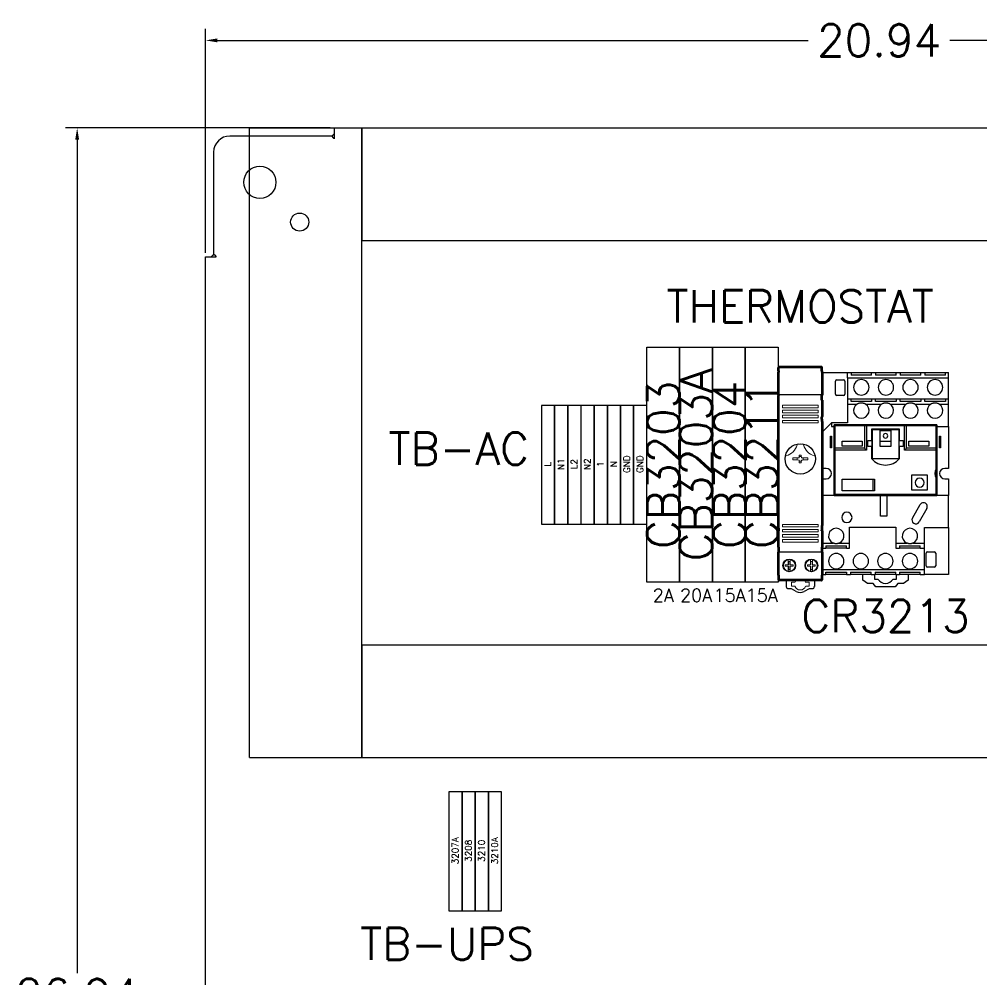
# Model space of a CAD drawing. Header units: inches. Extents: x -0.3 to 23.6, y 0.7 to 30.
# Drawn here: x -0.26 to 14.68, y 15.14 to 30.05 of the extents above; entities that cross this region are included whole.
import ezdxf
from ezdxf.enums import TextEntityAlignment as Align

# ---------------------------------------------------------------- set-up
doc = ezdxf.new("R2010")
doc.units = ezdxf.units.IN
doc.header["$MEASUREMENT"] = 0
doc.set_wipeout_variables(frame=1)
for name, color, linetype in [('DRAW', 7, 'Continuous'), ('PRTG', 130, 'Continuous'), ('PSYMS', 7, 'Continuous'), ('PTAG', 150, 'Continuous'), ('PWIRE', 84, 'Continuous')]:
    doc.layers.add(name, color=color, linetype=linetype)
doc.styles.get("Standard").update_dxf_attribs({"font": 'romans.shx'})
doc.styles.add('WD', font='romans.shx')
doc.dimstyles.get("Standard").update_dxf_attribs({"dimtxt": 0.18, "dimasz": 0.18, "dimexe": 0.18, "dimexo": 0.0625, "dimgap": 0.09, "dimtad": 0, "dimtih": 1, "dimtoh": 1, "dimdec": 4, "dimzin": 0, "dimdsep": 46, "dimtxsty": 'Standard', "dimcen": 0.09, "dimadec": 0, "dimazin": 0, "dimtfac": 1, "dimtdec": 4, "dimtofl": 0, "dimtmove": 0, "dimatfit": 3, "dimfxl": 1, "dimtolj": 1, "dimtzin": 0, "dimarcsym": 0})

# ---------------------------------------------------------------- blocks, each defined once
blk = doc.blocks.new('SCE-30P24')
for p, q in [((4.634, 28.357), (4.634, 28.271)), ((4.634, 28.357), (21.572, 28.357)), ((4.634, 28.271), (4.634, 28.191)), ((4.599, 28.232), (3.009, 28.232)), ((2.759, 27.982), (2.759, 26.393)), ((2.634, 3.42), (2.634, 26.357)), ((2.634, 26.357), (2.721, 26.357)), ((2.721, 26.357), (2.8, 26.357))]:
    blk.add_line(p, q)
for points in [[(4.617, 28.251), (4.613, 28.247), (4.61, 28.244)], [(4.634, 28.271), (4.633, 28.269), (4.632, 28.267), (4.63, 28.266), (4.629, 28.264), (4.628, 28.262), (4.626, 28.261), (4.625, 28.259), (4.624, 28.258), (4.623, 28.256), (4.621, 28.255), (4.62, 28.254), (4.619, 28.252), (4.617, 28.251)], [(4.61, 28.244), (4.608, 28.242), (4.607, 28.241), (4.605, 28.239), (4.604, 28.237), (4.602, 28.236), (4.601, 28.235), (4.6, 28.233), (4.599, 28.232)], [(4.609, 28.218), (4.608, 28.22), (4.606, 28.222), (4.605, 28.224), (4.604, 28.226), (4.602, 28.228), (4.601, 28.229), (4.6, 28.231), (4.599, 28.232)], [(4.634, 28.191), (4.633, 28.192), (4.631, 28.192), (4.63, 28.193), (4.629, 28.194), (4.627, 28.195), (4.626, 28.196), (4.625, 28.197), (4.623, 28.198), (4.622, 28.199), (4.621, 28.2), (4.62, 28.202), (4.618, 28.203), (4.617, 28.205), (4.616, 28.206), (4.615, 28.208), (4.614, 28.21), (4.612, 28.212), (4.611, 28.214), (4.609, 28.218)], [(2.721, 26.357), (2.723, 26.358), (2.724, 26.36), (2.726, 26.361), (2.728, 26.362), (2.729, 26.364), (2.731, 26.365), (2.732, 26.366), (2.734, 26.368), (2.735, 26.369), (2.737, 26.37), (2.738, 26.372), (2.739, 26.373), (2.741, 26.374), (2.746, 26.38)], [(2.746, 26.38), (2.748, 26.381), (2.749, 26.383), (2.751, 26.385), (2.753, 26.386), (2.754, 26.388), (2.756, 26.389), (2.757, 26.39), (2.758, 26.392), (2.759, 26.393)], [(2.778, 26.38), (2.774, 26.383), (2.771, 26.384), (2.769, 26.385), (2.767, 26.386), (2.766, 26.388), (2.764, 26.389), (2.762, 26.39), (2.761, 26.391), (2.759, 26.393)], [(2.8, 26.357), (2.8, 26.359), (2.799, 26.36), (2.798, 26.361), (2.798, 26.363), (2.797, 26.364), (2.796, 26.365), (2.795, 26.367), (2.794, 26.368), (2.793, 26.369), (2.791, 26.371), (2.79, 26.372), (2.788, 26.373), (2.787, 26.374), (2.785, 26.375), (2.783, 26.377), (2.781, 26.378), (2.78, 26.379), (2.778, 26.38)]]:
    blk.add_lwpolyline(points)
for centre, radius in [((3.478, 27.513), 0.25), ((4.097, 26.895), 0.141)]:
    blk.add_circle(centre, radius)
blk.add_arc((3.009, 27.982), 0.25, 90, 180)
blk = doc.blocks.new('7T.81.0.000.2403')
at = {"color": 7, "linetype": 'Continuous', "lineweight": 50}
for p, q in [((-0.337, 3.443), (-0.337, 3.494)), ((-0.337, 3.443), (-0.337, 3.423)), ((0.329, 3.502), (-0.329, 3.502)), ((0.337, 3.443), (0.337, 3.494)), ((0.337, 3.443), (0.337, 3.423)), ((-0.345, 3.423), (-0.345, 3.068)), ((-0.337, 3.423), (-0.345, 3.423)), ((0.337, 3.423), (0.345, 3.423)), ((0.345, 3.068), (0.345, 3.423)), ((-0.337, 3.068), (-0.345, 3.068)), ((-0.345, 2.99), (-0.345, 2.733)), ((-0.337, 2.99), (-0.345, 2.99)), ((-0.337, 3.068), (-0.337, 3.061)), ((-0.337, 3.009), (-0.337, 3.061)), ((-0.337, 2.99), (-0.337, 3.009)), ((0.337, 3.068), (0.345, 3.068)), ((0.337, 3.068), (0.337, 3.061)), ((0.337, 3.009), (0.337, 3.061)), ((0.337, 2.99), (0.337, 3.009)), ((0.337, 2.99), (0.345, 2.99)), ((0.345, 2.733), (0.345, 2.99)), ((-0.337, 2.733), (-0.345, 2.733)), ((-0.337, 2.726), (-0.337, 2.733)), ((-0.337, 2.694), (-0.337, 2.726)), ((-0.337, 2.655), (-0.337, 2.694)), ((0.337, 2.733), (0.337, 2.726)), ((0.337, 2.733), (0.345, 2.733)), ((0.337, 2.694), (0.337, 2.726)), ((0.337, 2.694), (0.337, 2.655)), ((-0.345, 2.655), (-0.345, 1.039)), ((-0.345, 2.655), (-0.337, 2.655)), ((0.345, 2.655), (0.337, 2.655)), ((0.345, 1.039), (0.345, 2.655)), ((-0.345, 1.039), (-0.337, 1.039)), ((-0.345, 0.96), (-0.345, 0.704)), ((-0.337, 0.96), (-0.345, 0.96)), ((-0.337, 0.999), (-0.337, 1.039)), ((-0.337, 0.999), (-0.337, 0.968)), ((-0.337, 0.968), (-0.337, 0.96)), ((0.345, 1.039), (0.337, 1.039)), ((0.337, 1.039), (0.337, 0.999)), ((0.337, 0.999), (0.337, 0.968)), ((0.337, 0.96), (0.337, 0.968)), ((0.337, 0.96), (0.345, 0.96)), ((0.345, 0.704), (0.345, 0.96)), ((-0.337, 0.704), (-0.345, 0.704)), ((-0.345, 0.625), (-0.345, 0.27)), ((-0.337, 0.625), (-0.345, 0.625)), ((-0.337, 0.704), (-0.337, 0.684)), ((-0.337, 0.684), (-0.337, 0.633)), ((-0.337, 0.633), (-0.337, 0.625)), ((0.337, 0.704), (0.337, 0.684)), ((0.337, 0.704), (0.345, 0.704)), ((0.337, 0.684), (0.337, 0.633)), ((0.337, 0.625), (0.337, 0.633)), ((0.337, 0.625), (0.345, 0.625)), ((0.345, 0.27), (0.345, 0.625)), ((-0.337, 0.27), (-0.345, 0.27)), ((-0.337, 0.27), (-0.337, 0.25)), ((-0.337, 0.25), (-0.337, 0.199)), ((0.329, 0.191), (-0.329, 0.191)), ((0.337, 0.27), (0.337, 0.25)), ((0.337, 0.27), (0.345, 0.27)), ((0.337, 0.25), (0.337, 0.199))]:
    blk.add_line(p, q, dxfattribs=at)
at = {"color": 7, "linetype": 'Continuous', "lineweight": 25}
for p, q in [((0.329, 3.068), (-0.329, 3.068)), ((0.329, 0.625), (-0.329, 0.625)), ((-0.219, 0.191), (-0.219, 0.091)), ((0.219, 0.191), (0.219, 0.091)), ((-0.138, 0.059), (-0.187, 0.059)), ((-0.063, 0.017), (-0.138, 0.059)), ((0.139, 0.059), (0.063, 0.016)), ((0.187, 0.059), (0.139, 0.059))]:
    blk.add_line(p, q, dxfattribs=at)
at = {"color": 7, "linetype": 'Continuous', "lineweight": 9}
for p, q in [((-0.084, 0.158), (-0.138, 0.158)), ((-0.138, 0.158), (-0.138, 0.099)), ((0.138, 0.158), (0.084, 0.158)), ((0.138, 0.099), (0.138, 0.158)), ((-0.138, 0.099), (-0.084, 0.099)), ((0.084, 0.099), (0.138, 0.099))]:
    blk.add_line(p, q, dxfattribs=at)
at = {"color": 7, "linetype": 'Continuous', "lineweight": 25}
for centre in [(-0.172, 0.42), (0.172, 0.42)]:
    blk.add_circle(centre, 0.0985, dxfattribs=at)
at = {"color": 7, "linetype": 'Continuous', "lineweight": 50}
for centre, start, end in [((-0.329, 3.494), 90, 180), ((0.329, 3.494), 0, 90), ((-0.329, 0.199), 180, 270), ((0.329, 0.199), 270, 0)]:
    blk.add_arc(centre, 0.00788, start, end, dxfattribs=at)
at = {"color": 7, "linetype": 'Continuous', "lineweight": 25}
for centre, radius, start, end in [((-0.329, 3.061), 0.00788, 90, 180), ((0.329, 3.061), 0.00788, 0, 90), ((-0.329, 0.633), 0.00788, 180, 270), ((0.329, 0.633), 0.00788, 270, 0), ((-0.187, 0.091), 0.0315, 180, 270), ((0, 0.128), 0.128, 240.3782, 299.2932), ((0.187, 0.091), 0.0315, 270, 0)]:
    blk.add_arc(centre, radius, start, end, dxfattribs=at)
at = {"color": 7, "linetype": 'Continuous', "lineweight": 9}
for start, end in [(134.6741, 160.5288), (19.4712, 45.3259), (199.4712, 340.5288)]:
    blk.add_arc((0, 0.128), 0.0887, start, end, dxfattribs=at)
at = {"layer": 'DRAW', "color": 7, "linetype": 'Continuous', "lineweight": 9}
for p, q in [((0.278, 2.911), (-0.278, 2.911)), ((-0.278, 2.911), (-0.278, 2.871)), ((-0.278, 2.871), (0.278, 2.871)), ((0.278, 2.871), (0.278, 2.911)), ((0.278, 2.832), (-0.278, 2.832)), ((-0.278, 2.832), (-0.278, 2.793)), ((-0.278, 2.793), (0.278, 2.793)), ((0.278, 2.753), (-0.278, 2.753)), ((-0.278, 2.753), (-0.278, 2.714)), ((-0.278, 2.714), (0.278, 2.714)), ((0.278, 2.793), (0.278, 2.832)), ((0.278, 2.714), (0.278, 2.753)), ((0.278, 2.674), (-0.278, 2.674)), ((-0.278, 2.674), (-0.278, 2.635)), ((-0.278, 2.635), (0.278, 2.635)), ((0.278, 2.635), (0.278, 2.674)), ((-0.019, 2.094), (-0.057, 2.091)), ((-0.019, 2.094), (-0.016, 2.134)), ((0.018, 2.113), (-0.018, 2.113)), ((0.016, 2.134), (-0.016, 2.134)), ((0.016, 2.134), (0.019, 2.094)), ((0.019, 2.094), (0.057, 2.091)), ((-0.118, 2.091), (-0.118, 2.059)), ((-0.118, 2.091), (-0.057, 2.091)), ((-0.118, 2.059), (-0.057, 2.059)), ((-0.057, 2.059), (-0.019, 2.056)), ((-0.047, 2.092), (-0.047, 2.059)), ((-0.038, 2.058), (-0.037, 2.058)), ((-0.019, 2.056), (-0.016, 2.016)), ((0.018, 2.038), (-0.018, 2.038)), ((0.016, 2.016), (-0.016, 2.016)), ((0.016, 2.016), (0.019, 2.056)), ((0.057, 2.059), (0.019, 2.056)), ((0.038, 2.058), (0.037, 2.058)), ((0.047, 2.059), (0.047, 2.092)), ((0.118, 2.091), (0.057, 2.091)), ((0.118, 2.059), (0.057, 2.059)), ((0.118, 2.059), (0.118, 2.091)), ((-0.278, 1.019), (-0.278, 1.058)), ((-0.278, 1.058), (0.278, 1.058)), ((0.278, 1.058), (0.278, 1.019)), ((0.278, 1.019), (-0.278, 1.019)), ((-0.278, 0.94), (-0.278, 0.979)), ((-0.278, 0.979), (0.278, 0.979)), ((0.278, 0.94), (-0.278, 0.94)), ((-0.278, 0.861), (-0.278, 0.901)), ((-0.278, 0.901), (0.278, 0.901)), ((0.278, 0.979), (0.278, 0.94)), ((0.278, 0.901), (0.278, 0.861)), ((0.278, 0.861), (-0.278, 0.861)), ((-0.278, 0.782), (-0.278, 0.822)), ((-0.278, 0.822), (0.278, 0.822)), ((0.278, 0.782), (-0.278, 0.782)), ((0.278, 0.822), (0.278, 0.782)), ((-0.188, 0.509), (-0.188, 0.497)), ((-0.188, 0.497), (-0.188, 0.432)), ((-0.161, 0.481), (-0.184, 0.481)), ((-0.184, 0.432), (-0.184, 0.481)), ((-0.161, 0.432), (-0.161, 0.481)), ((-0.157, 0.509), (-0.157, 0.497)), ((-0.157, 0.432), (-0.157, 0.497)), ((0.157, 0.509), (0.157, 0.497)), ((0.157, 0.497), (0.157, 0.432)), ((0.184, 0.481), (0.161, 0.481)), ((0.161, 0.432), (0.161, 0.481)), ((0.184, 0.432), (0.184, 0.481)), ((0.188, 0.509), (0.188, 0.497)), ((0.188, 0.432), (0.188, 0.497)), ((-0.234, 0.432), (-0.234, 0.408)), ((-0.188, 0.432), (-0.234, 0.432)), ((-0.234, 0.408), (-0.188, 0.408)), ((-0.184, 0.432), (-0.188, 0.432)), ((-0.188, 0.408), (-0.188, 0.343)), ((-0.184, 0.408), (-0.188, 0.408)), ((-0.188, 0.33), (-0.188, 0.343)), ((-0.184, 0.359), (-0.184, 0.408)), ((-0.184, 0.359), (-0.161, 0.359)), ((-0.157, 0.432), (-0.161, 0.432)), ((-0.161, 0.359), (-0.161, 0.408)), ((-0.157, 0.408), (-0.161, 0.408)), ((-0.111, 0.432), (-0.157, 0.432)), ((-0.157, 0.343), (-0.157, 0.408)), ((-0.157, 0.408), (-0.111, 0.408)), ((-0.157, 0.33), (-0.157, 0.343)), ((-0.111, 0.408), (-0.111, 0.432)), ((0.111, 0.432), (0.111, 0.408)), ((0.157, 0.432), (0.111, 0.432)), ((0.111, 0.408), (0.157, 0.408)), ((0.161, 0.432), (0.157, 0.432)), ((0.157, 0.408), (0.157, 0.343)), ((0.161, 0.408), (0.157, 0.408)), ((0.157, 0.33), (0.157, 0.343)), ((0.161, 0.359), (0.161, 0.408)), ((0.161, 0.359), (0.184, 0.359)), ((0.188, 0.432), (0.184, 0.432)), ((0.184, 0.359), (0.184, 0.408)), ((0.188, 0.408), (0.184, 0.408)), ((0.234, 0.432), (0.188, 0.432)), ((0.188, 0.343), (0.188, 0.408)), ((0.188, 0.408), (0.234, 0.408)), ((0.188, 0.33), (0.188, 0.343)), ((0.234, 0.408), (0.234, 0.432))]:
    blk.add_line(p, q, dxfattribs=at)
at = {"layer": 'DRAW', "color": 7, "linetype": 'Continuous', "lineweight": 25}
blk.add_circle((0, 2.075), 0.236, dxfattribs=at)
at = {"layer": 'DRAW', "color": 7, "linetype": 'Continuous', "lineweight": 9}
for centre, radius, start, end in [((-0.279, 2.354), 0.236, 284.4898, 345.5102), ((-0.031, 2.29), 0.0197, 98.1301, 165.5102), ((0.031, 2.29), 0.0197, 14.4898, 81.8699), ((0.279, 2.354), 0.236, 194.4898, 255.5102), ((-0.215, 2.106), 0.0197, 104.4898, 171.8699), ((0.215, 2.106), 0.0197, 8.1301, 75.5102), ((-0.172, 0.42), 0.0907, 100.0154, 259.9846), ((-0.172, 0.42), 0.0907, 79.9846, 100.0154), ((-0.172, 0.42), 0.0907, 0, 79.9846), ((0.172, 0.42), 0.0907, 100.0154, 259.9846), ((0.172, 0.42), 0.0907, 79.9846, 100.0154), ((0.172, 0.42), 0.0907, 0, 79.9846), ((-0.172, 0.42), 0.0907, 259.9846, 280.0154), ((-0.172, 0.42), 0.0907, 280.0154, 0), ((0.172, 0.42), 0.0907, 259.9846, 280.0154), ((0.172, 0.42), 0.0907, 280.0154, 0)]:
    blk.add_arc(centre, radius, start, end, dxfattribs=at)
blk = doc.blocks.new('HDIN634F')
for p, q in [((0, 0.875), (16.07853, 0.875)), ((0, 0.875), (0, -0.875)), ((16.07853, 0.875), (16.07853, -0.875)), ((0, -0.875), (16.07853, -0.875))]:
    blk.add_line(p, q)
blk = doc.blocks.new('VDIN6376')
for p, q in [((-0.875, 0), (-0.875, 9.78)), ((-0.875, 9.78), (0.875, 9.78)), ((0.875, 0), (0.875, 9.78)), ((-0.875, 0), (0.875, 0))]:
    blk.add_line(p, q)
blk = doc.blocks.new('*D66')
at = {"layer": 'Defpoints', "color": 0, "transparency": 16777216}
for p in [(0.637, 28.357), (4.634, 28.357), (4.634, 1.42)]:
    blk.add_point(p, dxfattribs=at)
at = {"layer": 'PSYMS', "color": 0, "lineweight": -2, "transparency": 16777216}
for p, q in [((4.572, 28.357), (0.457, 28.357)), ((0.637, 28.177), (0.637, 15.228)), ((0.637, 1.6), (0.637, 14.548)), ((4.572, 1.42), (0.457, 1.42))]:
    blk.add_line(p, q, dxfattribs=at)
at = {"layer": 'PSYMS', "color": 0, "transparency": 16777216}
for points in [[(0.607, 28.177), (0.667, 28.177), (0.637, 28.357)], [(0.607, 1.6), (0.667, 1.6), (0.637, 1.42)]]:
    blk.add_solid(points, dxfattribs=at)
at = {"layer": 'PSYMS', "color": 0, "transparency": 16777216, "insert": (0.637, 14.888), "char_height": 0.5, "attachment_point": 5}
blk.add_mtext('\\A1;26.94', dxfattribs=at)
blk = doc.blocks.new('*D67')
at = {"layer": 'Defpoints', "color": 0, "transparency": 16777216}
for p in [(23.572, 29.718), (2.634, 26.357), (23.572, 26.357)]:
    blk.add_point(p, dxfattribs=at)
at = {"layer": 'PSYMS', "color": 0, "lineweight": -2, "transparency": 16777216}
for p, q in [((2.634, 26.42), (2.634, 29.898)), ((23.572, 26.42), (23.572, 29.898)), ((2.814, 29.718), (12.001, 29.718)), ((23.392, 29.718), (14.205, 29.718))]:
    blk.add_line(p, q, dxfattribs=at)
at = {"layer": 'PSYMS', "color": 0, "transparency": 16777216}
for points in [[(2.814, 29.748), (2.814, 29.688), (2.634, 29.718)], [(23.392, 29.748), (23.392, 29.688), (23.572, 29.718)]]:
    blk.add_solid(points, dxfattribs=at)
at = {"layer": 'PSYMS', "color": 0, "transparency": 16777216, "insert": (13.103, 29.718), "char_height": 0.5, "attachment_point": 5}
blk.add_mtext('\\A1;20.94', dxfattribs=at)
blk = doc.blocks.new('79401025X')
blk.add_lwpolyline([(-0.011, 0.925), (0.499, 0.925), (0.499, -2.725), (-0.011, -2.725)], close=True)
blk = doc.blocks.new('RPM42B7_RPZF4')
for p, q in [((-0.98, 0.65), (-0.98, 1.57)), ((-0.98, 1.57), (-0.59, 1.57)), ((-0.59, 1.57), (-0.536, 1.57)), ((-0.59, 1.49), (-0.59, 1.57)), ((-0.536, 1.57), (-0.216, 1.57)), ((-0.536, 1.57), (-0.536, 1.53)), ((-0.216, 1.53), (-0.536, 1.53)), ((-0.216, 1.53), (-0.216, 1.57)), ((-0.216, 1.57), (-0.154, 1.57)), ((-0.154, 1.57), (0.166, 1.57)), ((-0.154, 1.57), (-0.154, 1.53)), ((0.166, 1.53), (-0.154, 1.53)), ((0.166, 1.53), (0.166, 1.57)), ((0.166, 1.57), (0.228, 1.57)), ((0.228, 1.57), (0.548, 1.57)), ((0.228, 1.57), (0.228, 1.53)), ((0.548, 1.53), (0.228, 1.53)), ((0.548, 1.53), (0.548, 1.57)), ((0.548, 1.57), (0.61, 1.57)), ((0.61, 1.57), (0.93, 1.57)), ((0.61, 1.57), (0.61, 1.53)), ((0.93, 1.53), (0.61, 1.53)), ((0.93, 1.53), (0.93, 1.57)), ((0.93, 1.57), (0.98, 1.57)), ((0.98, 1.49), (0.98, 1.57)), ((-0.78, 1.235), (-0.78, 1.435)), ((-0.76, 1.455), (-0.65, 1.455)), ((-0.63, 1.435), (-0.63, 1.235)), ((-0.59, 1.49), (0.98, 1.49)), ((-0.59, 1.49), (-0.59, 1.16)), ((0.98, 1.16), (0.98, 1.49)), ((-0.65, 1.215), (-0.76, 1.215)), ((-0.59, 1.16), (-0.536, 1.16)), ((-0.59, 1.16), (-0.59, 1.08)), ((-0.59, 1.08), (-0.442, 1.08)), ((-0.59, 1.08), (-0.59, 0.79)), ((-0.536, 1.16), (-0.216, 1.16)), ((-0.536, 1.12), (-0.536, 1.16)), ((-0.216, 1.12), (-0.536, 1.12)), ((-0.442, 1.08), (-0.437, 1.083)), ((-0.437, 1.083), (-0.431, 1.087)), ((-0.431, 1.087), (-0.425, 1.089)), ((-0.425, 1.089), (-0.42, 1.092)), ((-0.42, 1.092), (-0.413, 1.094)), ((-0.413, 1.094), (-0.407, 1.096)), ((-0.407, 1.096), (-0.401, 1.097)), ((-0.401, 1.097), (-0.395, 1.099)), ((-0.395, 1.099), (-0.388, 1.099)), ((-0.388, 1.099), (-0.382, 1.1)), ((-0.382, 1.1), (-0.376, 1.1)), ((-0.376, 1.1), (-0.37, 1.1)), ((-0.37, 1.1), (-0.364, 1.099)), ((-0.364, 1.099), (-0.357, 1.099)), ((-0.357, 1.099), (-0.351, 1.097)), ((-0.351, 1.097), (-0.345, 1.096)), ((-0.345, 1.096), (-0.339, 1.094)), ((-0.339, 1.094), (-0.332, 1.092)), ((-0.332, 1.092), (-0.327, 1.089)), ((-0.327, 1.089), (-0.321, 1.087)), ((-0.321, 1.087), (-0.315, 1.083)), ((-0.315, 1.083), (-0.31, 1.08)), ((-0.31, 1.08), (-0.06, 1.08)), ((-0.216, 1.16), (-0.216, 1.12)), ((-0.216, 1.16), (-0.154, 1.16)), ((-0.154, 1.16), (0.166, 1.16)), ((-0.154, 1.12), (-0.154, 1.16)), ((0.166, 1.12), (-0.154, 1.12)), ((-0.06, 1.08), (-0.055, 1.083)), ((-0.055, 1.083), (-0.049, 1.087)), ((-0.049, 1.087), (-0.043, 1.089)), ((-0.043, 1.089), (-0.038, 1.092)), ((-0.038, 1.092), (-0.031, 1.094)), ((-0.031, 1.094), (-0.025, 1.096)), ((-0.025, 1.096), (-0.019, 1.097)), ((-0.019, 1.097), (-0.013, 1.099)), ((-0.013, 1.099), (-0.006, 1.099)), ((-0.006, 1.099), (0, 1.1)), ((0, 1.1), (0.006, 1.1)), ((0.006, 1.1), (0.012, 1.1)), ((0.012, 1.1), (0.018, 1.099)), ((0.018, 1.099), (0.025, 1.099)), ((0.025, 1.099), (0.031, 1.097)), ((0.031, 1.097), (0.037, 1.096)), ((0.037, 1.096), (0.043, 1.094)), ((0.043, 1.094), (0.05, 1.092)), ((0.05, 1.092), (0.055, 1.089)), ((0.055, 1.089), (0.061, 1.087)), ((0.061, 1.087), (0.067, 1.083)), ((0.067, 1.083), (0.072, 1.08)), ((0.072, 1.08), (0.322, 1.08)), ((0.166, 1.16), (0.166, 1.12)), ((0.166, 1.16), (0.228, 1.16)), ((0.228, 1.16), (0.548, 1.16)), ((0.228, 1.12), (0.228, 1.16)), ((0.548, 1.12), (0.228, 1.12)), ((0.322, 1.08), (0.327, 1.083)), ((0.327, 1.083), (0.333, 1.087)), ((0.333, 1.087), (0.339, 1.089)), ((0.339, 1.089), (0.344, 1.092)), ((0.344, 1.092), (0.351, 1.094)), ((0.351, 1.094), (0.357, 1.096)), ((0.357, 1.096), (0.363, 1.097)), ((0.363, 1.097), (0.369, 1.099)), ((0.369, 1.099), (0.376, 1.099)), ((0.376, 1.099), (0.382, 1.1)), ((0.382, 1.1), (0.388, 1.1)), ((0.388, 1.1), (0.394, 1.1)), ((0.394, 1.1), (0.4, 1.099)), ((0.4, 1.099), (0.407, 1.099)), ((0.407, 1.099), (0.413, 1.097)), ((0.413, 1.097), (0.419, 1.096)), ((0.419, 1.096), (0.425, 1.094)), ((0.425, 1.094), (0.432, 1.092)), ((0.432, 1.092), (0.437, 1.089)), ((0.437, 1.089), (0.443, 1.087)), ((0.443, 1.087), (0.449, 1.083)), ((0.449, 1.083), (0.454, 1.08)), ((0.454, 1.08), (0.704, 1.08)), ((0.548, 1.16), (0.548, 1.12)), ((0.548, 1.16), (0.61, 1.16)), ((0.61, 1.16), (0.93, 1.16)), ((0.61, 1.12), (0.61, 1.16)), ((0.93, 1.12), (0.61, 1.12)), ((0.704, 1.08), (0.709, 1.083)), ((0.709, 1.083), (0.715, 1.087)), ((0.715, 1.087), (0.721, 1.089)), ((0.721, 1.089), (0.726, 1.092)), ((0.726, 1.092), (0.733, 1.094)), ((0.733, 1.094), (0.739, 1.096)), ((0.739, 1.096), (0.745, 1.097)), ((0.745, 1.097), (0.751, 1.099)), ((0.751, 1.099), (0.758, 1.099)), ((0.758, 1.099), (0.764, 1.1)), ((0.764, 1.1), (0.77, 1.1)), ((0.77, 1.1), (0.776, 1.1)), ((0.776, 1.1), (0.782, 1.099)), ((0.782, 1.099), (0.789, 1.099)), ((0.789, 1.099), (0.795, 1.097)), ((0.795, 1.097), (0.801, 1.096)), ((0.801, 1.096), (0.807, 1.094)), ((0.807, 1.094), (0.814, 1.092)), ((0.814, 1.092), (0.819, 1.089)), ((0.819, 1.089), (0.825, 1.087)), ((0.825, 1.087), (0.831, 1.083)), ((0.831, 1.083), (0.836, 1.08)), ((0.836, 1.08), (0.98, 1.08)), ((0.93, 1.16), (0.93, 1.12)), ((0.93, 1.16), (0.98, 1.16)), ((0.98, 1.08), (0.98, 1.16)), ((0.98, 0.73), (0.98, 1.08)), ((-0.98, 0.65), (-0.84, 0.79)), ((-0.84, 0.79), (-0.84, 0.73)), ((-0.59, 0.79), (-0.84, 0.79)), ((0.8, 0.76), (-0.8, 0.76)), ((-0.8, 0.76), (-0.8, -0.34)), ((-0.8, -0.34), (-0.8, 0.76)), ((-0.8, 0.76), (-0.8, 0.76)), ((-0.8, 0.76), (0.799, 0.76)), ((0.799, 0.759), (-0.8, 0.759)), ((-0.8, 0.759), (-0.8, -0.339)), ((-0.8, 0.759), (-0.799, 0.758)), ((-0.799, 0.758), (0.798, 0.758)), ((-0.799, -0.338), (-0.799, 0.758)), ((-0.798, 0.758), (-0.798, -0.338)), ((0.798, 0.758), (-0.798, 0.758)), ((-0.798, 0.758), (-0.787, 0.747)), ((0.798, 0.758), (0.787, 0.747)), ((0.799, 0.759), (0.798, 0.758)), ((0.798, 0.758), (0.798, -0.338)), ((0.798, -0.338), (0.798, 0.758)), ((0.8, 0.76), (0.799, 0.76)), ((0.799, 0.76), (0.799, -0.34)), ((0.799, -0.339), (0.799, 0.759)), ((0.8, -0.34), (0.8, 0.76)), ((-0.98, 0.08), (-0.98, 0.65)), ((-0.84, 0.73), (-0.8, 0.73)), ((-0.787, -0.327), (-0.787, 0.747)), ((-0.787, 0.747), (0.787, 0.747)), ((-0.787, 0.747), (-0.787, -0.327)), ((0.786, 0.747), (-0.787, 0.747)), ((-0.787, 0.747), (-0.786, 0.745)), ((-0.786, 0.745), (-0.326, 0.745)), ((-0.786, 0.394), (-0.786, 0.745)), ((-0.326, 0.745), (-0.326, 0.394)), ((-0.326, 0.745), (-0.297, 0.745)), ((-0.297, 0.745), (-0.297, 0.365)), ((-0.297, 0.745), (0.297, 0.745)), ((-0.213, 0.693), (0.213, 0.693)), ((-0.213, 0.514), (-0.213, 0.693)), ((-0.205, 0.685), (0.205, 0.685)), ((-0.205, 0.685), (-0.205, 0.23)), ((-0.085, 0.672), (0.085, 0.672)), ((-0.085, 0.423), (-0.085, 0.672)), ((0.085, 0.672), (0.085, 0.423)), ((0.205, 0.685), (0.205, 0.23)), ((0.213, 0.693), (0.213, 0.514)), ((0.297, 0.745), (0.326, 0.745)), ((0.297, 0.365), (0.297, 0.745)), ((0.326, 0.745), (0.785, 0.745)), ((0.326, 0.394), (0.326, 0.745)), ((0.786, 0.747), (0.785, 0.745)), ((0.785, 0.745), (0.785, 0.394)), ((0.786, -0.327), (0.786, 0.747)), ((0.787, 0.747), (0.787, -0.327)), ((0.8, 0.73), (0.98, 0.73)), ((0.98, 0.73), (0.98, 0.08)), ((-0.856, 0.58), (-0.84, 0.58)), ((-0.856, 0.4), (-0.856, 0.58)), ((-0.84, 0.58), (-0.84, 0.4)), ((-0.675, 0.506), (-0.365, 0.506)), ((-0.675, 0.426), (-0.675, 0.506)), ((-0.365, 0.506), (-0.365, 0.426)), ((-0.275, 0.422), (-0.275, 0.514)), ((-0.275, 0.514), (-0.213, 0.514)), ((-0.213, 0.514), (-0.213, 0.422)), ((-0.085, 0.502), (0.085, 0.502)), ((0.213, 0.422), (0.213, 0.514)), ((0.213, 0.514), (0.275, 0.514)), ((0.275, 0.514), (0.275, 0.422)), ((0.365, 0.506), (0.675, 0.506)), ((0.365, 0.426), (0.365, 0.506)), ((0.675, 0.506), (0.675, 0.426)), ((0.795, 0.59), (0.797, 0.59)), ((0.795, 0.39), (0.795, 0.59)), ((0.797, 0.59), (0.797, 0.39)), ((0.84, 0.58), (0.856, 0.58)), ((0.84, 0.4), (0.84, 0.58)), ((0.856, 0.58), (0.856, 0.4)), ((-0.84, 0.4), (-0.856, 0.4)), ((-0.326, 0.394), (-0.786, 0.394)), ((-0.785, 0.365), (-0.786, 0.394)), ((-0.785, -0.325), (-0.785, 0.365)), ((-0.297, 0.365), (-0.785, 0.365)), ((-0.365, 0.426), (-0.675, 0.426)), ((-0.326, 0.394), (-0.297, 0.365)), ((-0.213, 0.422), (-0.275, 0.422)), ((-0.213, 0.231), (-0.213, 0.422)), ((0.085, 0.423), (-0.085, 0.423)), ((0.275, 0.422), (0.213, 0.422)), ((0.213, 0.422), (0.213, 0.231)), ((0.326, 0.394), (0.297, 0.365)), ((0.785, 0.365), (0.297, 0.365)), ((0.785, 0.394), (0.326, 0.394)), ((0.675, 0.426), (0.365, 0.426)), ((0.785, 0.394), (0.785, 0.365)), ((0.785, 0.365), (0.785, -0.325)), ((0.797, 0.39), (0.795, 0.39)), ((0.856, 0.4), (0.84, 0.4)), ((0.205, 0.23), (-0.205, 0.23)), ((-0.92, 0.08), (-0.98, 0.08)), ((0.98, 0.08), (0.92, 0.08)), ((-0.98, -0.08), (-0.92, -0.08)), ((-0.98, -0.34), (-0.98, -0.08)), ((-0.673, -0.087), (-0.173, -0.087)), ((-0.673, -0.267), (-0.673, -0.087)), ((-0.193, -0.267), (-0.193, -0.087)), ((-0.173, -0.087), (-0.173, -0.267)), ((0.411, -0.259), (0.411, -0.021)), ((0.411, -0.021), (0.649, -0.021)), ((0.649, -0.021), (0.649, -0.259)), ((0.92, -0.08), (0.98, -0.08)), ((0.98, -0.08), (0.98, -0.34)), ((-0.173, -0.267), (-0.673, -0.267)), ((0.649, -0.259), (0.411, -0.259)), ((-0.98, -0.34), (-0.98, -1.08)), ((-0.785, -0.34), (-0.98, -0.34)), ((-0.8, -0.339), (-0.799, -0.338)), ((-0.8, -0.339), (0.799, -0.339)), ((-0.8, -0.34), (0.8, -0.34)), ((0.799, -0.34), (-0.8, -0.34)), ((-0.8, -0.34), (-0.8, -0.34)), ((0.798, -0.338), (-0.799, -0.338)), ((-0.798, -0.338), (-0.787, -0.327)), ((-0.798, -0.338), (0.798, -0.338)), ((-0.787, -0.327), (-0.785, -0.325)), ((0.787, -0.327), (-0.787, -0.327)), ((-0.787, -0.327), (0.786, -0.327)), ((0.785, -0.325), (-0.785, -0.325)), ((-0.08, -0.66), (-0.08, -0.34)), ((0.02, -0.34), (0.02, -0.66)), ((0.786, -0.327), (0.785, -0.325)), ((0.98, -0.34), (0.785, -0.34)), ((0.798, -0.338), (0.787, -0.327)), ((0.799, -0.339), (0.798, -0.338)), ((0.8, -0.34), (0.799, -0.34)), ((0.98, -0.84), (0.98, -0.34)), ((0.418, -0.69), (0.538, -0.482)), ((0.642, -0.542), (0.522, -0.75)), ((0.02, -0.66), (-0.08, -0.66)), ((0.02, -0.66), (-0.08, -0.66)), ((-0.56, -0.83), (0.16, -0.83)), ((-0.56, -1.08), (-0.56, -0.83)), ((0.16, -0.83), (0.16, -1.08)), ((0.608, -0.84), (0.98, -0.84)), ((0.608, -1.08), (0.608, -0.84)), ((0.98, -0.84), (0.98, -1.57)), ((-0.98, -1.08), (-0.814, -1.08)), ((-0.98, -1.08), (-0.98, -1.16)), ((-0.98, -1.16), (-0.926, -1.16)), ((-0.98, -1.16), (-0.98, -1.49)), ((-0.926, -1.12), (-0.606, -1.12)), ((-0.926, -1.12), (-0.926, -1.16)), ((-0.606, -1.16), (-0.926, -1.16)), ((-0.81, -1.082), (-0.814, -1.08)), ((-0.805, -1.083), (-0.81, -1.082)), ((-0.801, -1.085), (-0.805, -1.083)), ((-0.797, -1.086), (-0.801, -1.085)), ((-0.792, -1.087), (-0.797, -1.086)), ((-0.788, -1.088), (-0.792, -1.087)), ((-0.783, -1.089), (-0.788, -1.088)), ((-0.779, -1.089), (-0.783, -1.089)), ((-0.775, -1.09), (-0.779, -1.089)), ((-0.77, -1.09), (-0.775, -1.09)), ((-0.766, -1.09), (-0.77, -1.09)), ((-0.762, -1.09), (-0.766, -1.09)), ((-0.757, -1.09), (-0.762, -1.09)), ((-0.753, -1.089), (-0.757, -1.09)), ((-0.749, -1.089), (-0.753, -1.089)), ((-0.744, -1.088), (-0.749, -1.089)), ((-0.74, -1.087), (-0.744, -1.088)), ((-0.735, -1.086), (-0.74, -1.087)), ((-0.731, -1.085), (-0.735, -1.086)), ((-0.727, -1.083), (-0.731, -1.085)), ((-0.722, -1.082), (-0.727, -1.083)), ((-0.718, -1.08), (-0.722, -1.082)), ((-0.718, -1.08), (-0.56, -1.08)), ((-0.606, -1.16), (-0.606, -1.12)), ((-0.606, -1.16), (-0.56, -1.16)), ((-0.56, -1.16), (-0.56, -1.08)), ((0.16, -1.08), (0.332, -1.08)), ((0.16, -1.08), (0.16, -1.16)), ((0.16, -1.16), (0.22, -1.16)), ((0.22, -1.12), (0.54, -1.12)), ((0.22, -1.12), (0.22, -1.16)), ((0.54, -1.16), (0.22, -1.16)), ((0.336, -1.082), (0.332, -1.08)), ((0.341, -1.083), (0.336, -1.082)), ((0.345, -1.085), (0.341, -1.083)), ((0.349, -1.086), (0.345, -1.085)), ((0.354, -1.087), (0.349, -1.086)), ((0.358, -1.088), (0.354, -1.087)), ((0.363, -1.089), (0.358, -1.088)), ((0.367, -1.089), (0.363, -1.089)), ((0.371, -1.09), (0.367, -1.089)), ((0.376, -1.09), (0.371, -1.09)), ((0.38, -1.09), (0.376, -1.09)), ((0.384, -1.09), (0.38, -1.09)), ((0.389, -1.09), (0.384, -1.09)), ((0.393, -1.089), (0.389, -1.09)), ((0.397, -1.089), (0.393, -1.089)), ((0.402, -1.088), (0.397, -1.089)), ((0.406, -1.087), (0.402, -1.088)), ((0.411, -1.086), (0.406, -1.087)), ((0.415, -1.085), (0.411, -1.086)), ((0.419, -1.083), (0.415, -1.085)), ((0.424, -1.082), (0.419, -1.083)), ((0.428, -1.08), (0.424, -1.082)), ((0.428, -1.08), (0.608, -1.08)), ((0.54, -1.16), (0.54, -1.12)), ((0.54, -1.16), (0.608, -1.16)), ((0.608, -1.16), (0.608, -1.08)), ((0.608, -1.49), (0.608, -1.16)), ((0.63, -1.435), (0.63, -1.235)), ((0.65, -1.215), (0.76, -1.215)), ((0.78, -1.235), (0.78, -1.435)), ((-0.98, -1.49), (0.608, -1.49)), ((-0.98, -1.49), (-0.98, -1.57)), ((0.608, -1.57), (0.608, -1.49)), ((0.76, -1.455), (0.65, -1.455)), ((-0.98, -1.57), (-0.926, -1.57)), ((-0.926, -1.53), (-0.606, -1.53)), ((-0.926, -1.57), (-0.926, -1.53)), ((-0.606, -1.57), (-0.926, -1.57)), ((-0.606, -1.53), (-0.606, -1.57)), ((-0.606, -1.57), (-0.544, -1.57)), ((-0.544, -1.53), (-0.224, -1.53)), ((-0.544, -1.53), (-0.544, -1.57)), ((-0.224, -1.57), (-0.544, -1.57)), ((-0.35, -1.655), (-0.35, -1.57)), ((-0.224, -1.57), (-0.224, -1.53)), ((-0.224, -1.57), (-0.162, -1.57)), ((-0.17, -1.57), (-0.17, -1.64)), ((-0.17, -1.64), (-0.118, -1.64)), ((-0.162, -1.53), (0.158, -1.53)), ((-0.162, -1.53), (-0.162, -1.57)), ((0.158, -1.57), (-0.162, -1.57)), ((0.118, -1.64), (0.17, -1.64)), ((0.158, -1.57), (0.158, -1.53)), ((0.158, -1.57), (0.22, -1.57)), ((0.17, -1.64), (0.17, -1.57)), ((0.22, -1.53), (0.54, -1.53)), ((0.22, -1.53), (0.22, -1.57)), ((0.54, -1.57), (0.22, -1.57)), ((0.35, -1.57), (0.35, -1.655)), ((0.54, -1.57), (0.54, -1.53)), ((0.54, -1.57), (0.608, -1.57)), ((0.98, -1.57), (0.608, -1.57)), ((-0.279, -1.705), (-0.35, -1.655)), ((-0.191, -1.705), (-0.279, -1.705)), ((-0.15, -1.76), (-0.191, -1.705)), ((0.15, -1.76), (-0.15, -1.76)), ((0.191, -1.705), (0.15, -1.76)), ((0.279, -1.705), (0.191, -1.705)), ((0.35, -1.655), (0.279, -1.705))]:
    blk.add_line(p, q)
for centre, radius, start, end in [((-0.76, 1.435), 0.02, 90, 180), ((-0.65, 1.435), 0.02, 0, 90), ((-0.376, 1.34), 0.12, 90, 270), ((-0.376, 1.34), 0.12, 270, 90), ((0.006, 1.34), 0.12, 90, 270), ((0.006, 1.34), 0.12, 270, 90), ((0.388, 1.34), 0.12, 90, 270), ((0.388, 1.34), 0.12, 270, 90), ((0.77, 1.34), 0.12, 90, 270), ((0.77, 1.34), 0.12, 270, 90), ((-0.76, 1.235), 0.02, 180, 270), ((-0.65, 1.235), 0.02, 270, 0), ((-0.376, 0.98), 0.12, 123.5573, 270), ((-0.376, 0.98), 0.12, 270, 56.4427), ((0.006, 0.98), 0.12, 123.5573, 270), ((0.006, 0.98), 0.12, 270, 56.4427), ((0.388, 0.98), 0.12, 123.5573, 270), ((0.388, 0.98), 0.12, 270, 56.4427), ((0.77, 0.98), 0.12, 123.5573, 270), ((0.77, 0.98), 0.12, 270, 56.4427), ((0, 0.587), 0.035, 90, 270), ((0, 0.587), 0.035, 270, 90), ((0, 0.413), 0.28, 220.4728, 270), ((0, 0.413), 0.28, 270, 319.5272), ((-0.92, 0), 0.08, 0, 90), ((-0.92, 0), 0.08, 270, 0), ((0.905, 0), 0.14, 148.9973, 211.0027), ((0.92, 0), 0.08, 90, 180), ((0.92, 0), 0.08, 180, 270), ((0.53, -0.14), 0.07, 90, 270), ((0.53, -0.14), 0.07, 270, 90), ((0.59, -0.512), 0.06, 330, 150), ((-0.6, -0.68), 0.08, 90, 270), ((-0.6, -0.68), 0.08, 270, 90), ((0.47, -0.72), 0.06, 150, 330), ((-0.766, -0.97), 0.12, 90, 246.4435), ((-0.766, -0.97), 0.12, 293.5564, 90), ((0.38, -0.97), 0.12, 90, 246.4435), ((0.38, -0.97), 0.12, 293.5564, 90), ((-0.766, -1.36), 0.12, 90, 270), ((-0.766, -1.36), 0.12, 270, 90), ((-0.384, -1.36), 0.12, 90, 270), ((-0.384, -1.36), 0.12, 270, 90), ((-0.002, -1.36), 0.12, 90, 270), ((-0.002, -1.36), 0.12, 270, 90), ((0.38, -1.36), 0.12, 90, 270), ((0.38, -1.36), 0.12, 270, 90), ((0.65, -1.235), 0.02, 90, 180), ((0.76, -1.235), 0.02, 0, 90), ((0.65, -1.435), 0.02, 180, 270), ((0.76, -1.435), 0.02, 270, 0), ((0, -1.565), 0.14, 212.3924, 327.6077)]:
    blk.add_arc(centre, radius, start, end)
blk = doc.blocks.new('UT2_5')
at = {"style": 'WD', "flags": 1}
for tag, height, p in [('INST', 0.125, (0, 0.384)), ('LOC', 0.125, (0, 0.207)), ('WDBLKNAM', 0.05, (0.022, -0.443)), ('CAT', 0.05, (0.022, -0.372)), ('ASSYCODE', 0.05, (0.022, -0.602)), ('FP', 0.05, (0.022, -0.515)), ('FPT', 0.05, (0.163, -0.515))]:
    blk.add_attdef(tag, text='', height=height, dxfattribs=at).set_placement(p, align=Align.CENTER)
blk.add_wipeout([(-0.923, 0), (0.923, 0), (0.923, -0.205), (-0.923, -0.205)])
blk.add_wipeout([(-0.923, 0), (0.923, 0), (0.923, -0.205), (-0.923, -0.205)])
blk.add_lwpolyline([(-0.923, -0.205), (0.923, -0.205), (0.923, 0), (-0.923, 0)], close=True)
for tag, height, p in [('P_TAGSTRIP', 0.125, (0, 0.031)), ('MFG', 0.05, (0.022, -0.3))]:
    blk.add_attdef(tag, text='', height=height, dxfattribs=at).set_placement(p, align=Align.CENTER)
at = {"style": 'WD', "width": 0.8}
blk.add_attdef('WIRENOL', text='', height=0.1, dxfattribs=at).set_placement((-0.959, -0.051), align=Align.MIDDLE_RIGHT)
at = {"style": 'WD', "flags": 1}
blk.add_attdef('TERMDESCL', text='', height=0.05, dxfattribs=at).set_placement((-0.957, -0.166), align=Align.MIDDLE_RIGHT)
at = {"style": 'WD'}
for tag in ['WIRENO', 'TERM']:
    blk.add_attdef(tag, text='', height=0.1, dxfattribs=at).set_placement((0.008, -0.097), align=Align.MIDDLE_CENTER)
at = {"style": 'WD', "flags": 1}
blk.add_attdef('TERMDESCR', text='', height=0.05, dxfattribs=at).set_placement((0.961, -0.166), align=Align.MIDDLE_LEFT)
at = {"style": 'WD', "width": 0.8}
blk.add_attdef('WIRENOR', text='', height=0.1, dxfattribs=at).set_placement((0.961, -0.051), align=Align.MIDDLE_LEFT)

msp = doc.modelspace()

# ---------------------------------------------------------------- block references
at = {"layer": 'PSYMS'}
for name, p in [('SCE-30P24', (0, 0)), ('VDIN6376', (4.189, 18.577)), ('HDIN634F', (5.064, 27.482)), ('HDIN634F', (5.064, 19.452))]:
    msp.add_blockref(name, p, dxfattribs=at)
ref = msp.add_blockref('7T.81.0.000.2403', (11.878, 21.141), dxfattribs=at)
ref.add_attrib('P_TAG1', 'THERMOSTAT', dxfattribs={"layer": 'PTAG', "height": 0.5, "style": 'WD', "flags": 8}).set_placement((11.878, 25.587), align=Align.MIDDLE_CENTER)
ref = msp.add_blockref('79401025X', (9.504, 24.025), dxfattribs=at)
ref.add_attrib('P_TAG1', 'CB3203', dxfattribs={"layer": 'PTAG', "height": 0.5, "rotation": 90, "style": 'WD', "flags": 8}).set_placement((9.748, 23.125), align=Align.MIDDLE_CENTER)
ref.add_attrib('RATING1', '2A', dxfattribs={"layer": 'PRTG', "height": 0.2, "style": 'WD', "flags": 8}).set_placement((9.748, 20.998), align=Align.CENTER)
ref = msp.add_blockref('79401025X', (10.014, 24.025), dxfattribs=at)
ref.add_attrib('P_TAG1', 'CB3203A', dxfattribs={"layer": 'PTAG', "height": 0.5, "rotation": 90, "style": 'WD', "flags": 8}).set_placement((10.258, 23.125), align=Align.MIDDLE_CENTER)
ref.add_attrib('RATING1', '20A', dxfattribs={"layer": 'PRTG', "height": 0.2, "style": 'WD', "flags": 8}).set_placement((10.258, 20.998), align=Align.CENTER)
ref = msp.add_blockref('79401025X', (10.524, 24.025), dxfattribs=at)
ref.add_attrib('P_TAG1', 'CB3204', dxfattribs={"layer": 'PTAG', "height": 0.5, "rotation": 90, "style": 'WD', "flags": 8}).set_placement((10.779, 23.125), align=Align.MIDDLE_CENTER)
ref.add_attrib('RATING1', '15A', dxfattribs={"layer": 'PRTG', "height": 0.2, "style": 'WD', "flags": 8}).set_placement((10.779, 20.998), align=Align.CENTER)
ref = msp.add_blockref('79401025X', (11.034, 24.025), dxfattribs=at)
ref.add_attrib('P_TAG1', 'CB3211', dxfattribs={"layer": 'PTAG', "height": 0.5, "rotation": 90, "style": 'WD', "flags": 8}).set_placement((11.278, 23.125), align=Align.MIDDLE_CENTER)
ref.add_attrib('RATING1', '15A', dxfattribs={"layer": 'PRTG', "height": 0.2, "style": 'WD', "flags": 8}).set_placement((11.278, 20.998), align=Align.CENTER)
ref = msp.add_blockref('RPM42B7_RPZF4', (13.203, 22.988), dxfattribs=at)
ref.add_attrib('P_TAG1', 'CR3213', dxfattribs={"layer": 'PTAG', "height": 0.5, "style": 'WD', "flags": 8}).set_placement((13.203, 20.777), align=Align.MIDDLE_CENTER)

# ---------------------------------------------------------------- dimensions: what is measured, and where the dimension line sits
dim = msp.add_linear_dim(base=(23.572, 29.718), p1=(2.634, 26.357), p2=(23.572, 26.357), dimstyle='Standard', override={"dimtxt": 0.5, "dimdec": 2}, dxfattribs=at)
dim.commit()
dim.dimension.update_dxf_attribs({"geometry": '*D67', "text_midpoint": (13.103, 29.718)})
dim = msp.add_linear_dim(base=(0.637, 28.357), p1=(4.634, 1.42), p2=(4.634, 28.357), angle=90, dimstyle='Standard', override={"dimtxt": 0.5, "dimdec": 2}, dxfattribs=at)
dim.commit()
dim.dimension.update_dxf_attribs({"geometry": '*D66', "text_midpoint": (0.637, 14.888)})

# ---------------------------------------------------------------- next in the draw order: block references
ref = msp.add_blockref('UT2_5', (7.855, 23.125), dxfattribs=dict(at, rotation=90))
ref.add_attrib('WIRENO', 'L', dxfattribs={"layer": 'PWIRE', "height": 0.1, "rotation": 90, "style": 'WD'}).set_placement((7.952, 23.134), align=Align.MIDDLE_CENTER)
ref.add_attrib('P_TAGSTRIP', 'TB-AC', dxfattribs={"layer": 'PTAG', "height": 0.5, "style": 'WD'}).set_placement((6.57, 23.125), align=Align.CENTER)
ref = msp.add_blockref('UT2_5', (6.417, 17.12), dxfattribs=dict(at, rotation=90))
ref.add_attrib('WIRENO', '3207A', dxfattribs={"layer": 'PWIRE', "height": 0.1, "rotation": 90, "style": 'WD'}).set_placement((6.514, 17.128), align=Align.MIDDLE_CENTER)
ref.add_attrib('P_TAGSTRIP', 'TB-UPS', dxfattribs={"layer": 'PTAG', "height": 0.5, "style": 'WD'}).set_placement((6.386, 15.433), align=Align.CENTER)

# ---------------------------------------------------------------- next in the draw order: block references
ref = msp.add_blockref('UT2_5', (8.06, 23.125), dxfattribs=dict(at, rotation=90))
ref.add_attrib('WIRENO', 'N1', dxfattribs={"layer": 'PWIRE', "height": 0.1, "rotation": 90, "style": 'WD'}).set_placement((8.157, 23.134), align=Align.MIDDLE_CENTER)
ref = msp.add_blockref('UT2_5', (6.621, 17.12), dxfattribs=dict(at, rotation=90))
ref.add_attrib('WIRENO', '3208', dxfattribs={"layer": 'PWIRE', "height": 0.1, "rotation": 90, "style": 'WD'}).set_placement((6.719, 17.128), align=Align.MIDDLE_CENTER)

# ---------------------------------------------------------------- next in the draw order: block references
ref = msp.add_blockref('UT2_5', (8.265, 23.125), dxfattribs=dict(at, rotation=90))
ref.add_attrib('WIRENO', 'L2', dxfattribs={"layer": 'PWIRE', "height": 0.1, "rotation": 90, "style": 'WD'}).set_placement((8.362, 23.134), align=Align.MIDDLE_CENTER)
ref = msp.add_blockref('UT2_5', (6.826, 17.12), dxfattribs=dict(at, rotation=90))
ref.add_attrib('WIRENO', '3210', dxfattribs={"layer": 'PWIRE', "height": 0.1, "rotation": 90, "style": 'WD'}).set_placement((6.923, 17.128), align=Align.MIDDLE_CENTER)

# ---------------------------------------------------------------- next in the draw order: block references
ref = msp.add_blockref('UT2_5', (8.469, 23.125), dxfattribs=dict(at, rotation=90))
ref.add_attrib('WIRENO', 'N2', dxfattribs={"layer": 'PWIRE', "height": 0.1, "rotation": 90, "style": 'WD'}).set_placement((8.567, 23.134), align=Align.MIDDLE_CENTER)
ref = msp.add_blockref('UT2_5', (7.031, 17.12), dxfattribs=dict(at, rotation=90))
ref.add_attrib('WIRENO', '3210A', dxfattribs={"layer": 'PWIRE', "height": 0.1, "rotation": 90, "style": 'WD'}).set_placement((7.128, 17.128), align=Align.MIDDLE_CENTER)

# ---------------------------------------------------------------- next in the draw order: block references
ref = msp.add_blockref('UT2_5', (8.674, 23.125), dxfattribs=dict(at, rotation=90))
ref.add_attrib('WIRENO', '1', dxfattribs={"layer": 'PWIRE', "height": 0.1, "rotation": 90, "style": 'WD'}).set_placement((8.771, 23.134), align=Align.MIDDLE_CENTER)

# ---------------------------------------------------------------- next in the draw order: block references
ref = msp.add_blockref('UT2_5', (8.879, 23.125), dxfattribs=dict(at, rotation=90))
ref.add_attrib('WIRENO', 'N', dxfattribs={"layer": 'PWIRE', "height": 0.1, "rotation": 90, "style": 'WD'}).set_placement((8.976, 23.134), align=Align.MIDDLE_CENTER)

# ---------------------------------------------------------------- next in the draw order: block references
ref = msp.add_blockref('UT2_5', (9.083, 23.125), dxfattribs=dict(at, rotation=90))
ref.add_attrib('WIRENO', 'GND', dxfattribs={"layer": 'PWIRE', "height": 0.1, "rotation": 90, "style": 'WD'}).set_placement((9.181, 23.134), align=Align.MIDDLE_CENTER)

# ---------------------------------------------------------------- next in the draw order: block references
ref = msp.add_blockref('UT2_5', (9.288, 23.125), dxfattribs=dict(at, rotation=90))
ref.add_attrib('WIRENO', 'GND', dxfattribs={"layer": 'PWIRE', "height": 0.1, "rotation": 90, "style": 'WD'}).set_placement((9.385, 23.134), align=Align.MIDDLE_CENTER)

doc.saveas('drawing.dxf')
